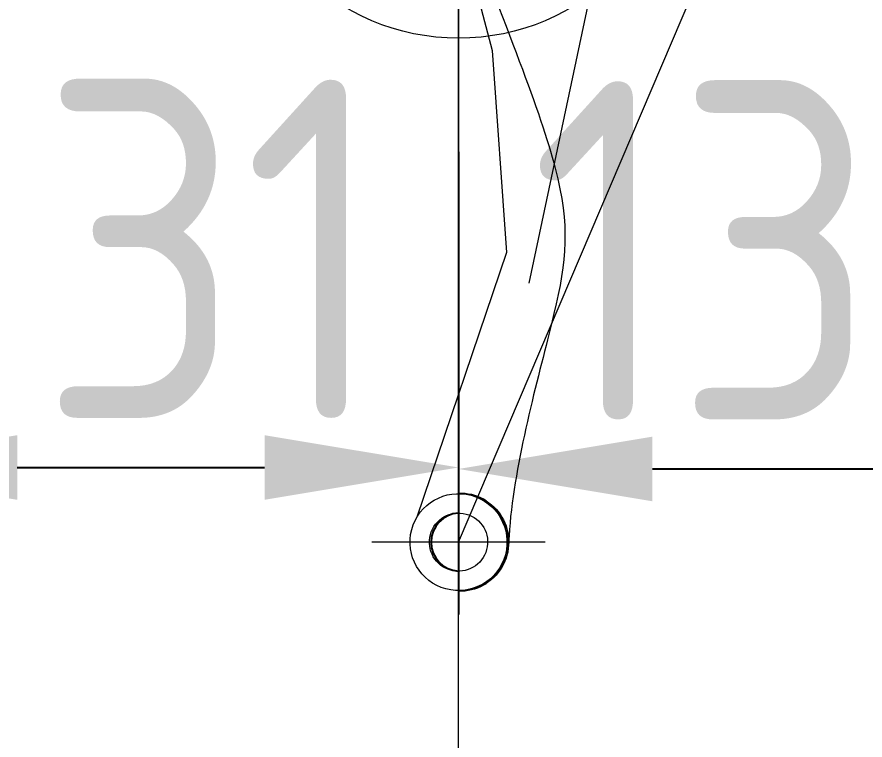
# Model space of a CAD drawing. Header units: millimetres. Extents: x 89051 to 218395, y -330386 to -125649.
# Drawn here: x 92612.9 to 92787.8, y -127211.9 to -127062.7 of the extents above; entities that cross this region are included whole.
import ezdxf

# ---------------------------------------------------------------- set-up
doc = ezdxf.new("R2010")
doc.units = ezdxf.units.MM
doc.header["$LTSCALE"] = 13
for name, pattern in [('1 实线', [0]), ('ACAD_ISO04W100', [30, 24, -3, 0, -3]), ('CENTER', [50.8, 31.75, -6.35, 6.35, -6.35])]:
    doc.linetypes.add(name, pattern=pattern)
doc.layers.get('0').update_dxf_attribs({"color": 1, "linetype": 'CENTER'})
doc.layers.add('标注、文本', color=3, linetype='Continuous', lineweight=25)
doc.layers.add('铁心', color=3, linetype='Continuous', lineweight=0)
doc.layers.add('粗实线', color=4, linetype='Continuous')
doc.styles.get("Standard").update_dxf_attribs({"font": 'gbenor.shx', "bigfont": 'gbcbig.shx'})
doc.dimstyles.new('1-15', dxfattribs={"dimscale": 20, "dimtxt": 3.5, "dimasz": 2, "dimexe": 1.5, "dimexo": 0.5, "dimgap": 0.5, "dimtad": 1, "dimtoh": 1, "dimdec": 1, "dimdsep": 46, "dimtxsty": 'Standard', "dimcen": 2.5, "dimclrd": 3, "dimclre": 3, "dimclrt": 3, "dimadec": 0, "dimazin": 2, "dimtfac": 1, "dimtdec": 1, "dimtmove": 0, "dimatfit": 2, "dimfxl": 1, "dimarcsym": 0})

# ---------------------------------------------------------------- blocks, each defined once
blk = doc.blocks.new('*D525')
at = {"layer": 'Defpoints', "color": 0, "transparency": 16777216}
for p in [(92572.93, -127080.47), (92703.93, -127080.47), (92703.93, -127155.63)]:
    blk.add_point(p, dxfattribs=at)
at = {"layer": '标注、文本', "color": 3, "lineweight": -2, "transparency": 16777216}
for p, q in [((92572.93, -127090.47), (92572.93, -127185.63)), ((92703.93, -127090.47), (92703.93, -127185.63)), ((92612.93, -127155.63), (92663.93, -127155.63))]:
    blk.add_line(p, q, dxfattribs=at)
at = {"layer": '标注、文本', "color": 3, "transparency": 16777216}
for points in [[(92612.93, -127148.97), (92612.93, -127162.3), (92572.93, -127155.63)], [(92663.93, -127148.97), (92663.93, -127162.3), (92703.93, -127155.63)]]:
    blk.add_solid(points, dxfattribs=at)
at = {"layer": '标注、文本', "color": 3, "transparency": 16777216, "insert": (92638.43, -127110.63), "char_height": 70, "attachment_point": 5}
blk.add_mtext('131', dxfattribs=at)
blk = doc.blocks.new('*D526')
at = {"layer": 'Defpoints', "color": 0, "transparency": 16777216}
for p in [(92834.93, -127080.47), (92703.93, -127094.54), (92834.93, -127155.94)]:
    blk.add_point(p, dxfattribs=at)
at = {"layer": '标注、文本', "color": 3, "lineweight": -2, "transparency": 16777216}
for p, q in [((92834.93, -127090.47), (92834.93, -127185.94)), ((92703.93, -127104.54), (92703.93, -127185.94)), ((92743.93, -127155.94), (92794.93, -127155.94))]:
    blk.add_line(p, q, dxfattribs=at)
at = {"layer": '标注、文本', "color": 3, "transparency": 16777216}
for points in [[(92743.93, -127149.27), (92743.93, -127162.61), (92703.93, -127155.94)], [(92794.93, -127149.27), (92794.93, -127162.61), (92834.93, -127155.94)]]:
    blk.add_solid(points, dxfattribs=at)
at = {"layer": '标注、文本', "color": 3, "transparency": 16777216, "insert": (92769.43, -127110.94), "char_height": 70, "attachment_point": 5}
blk.add_mtext('131', dxfattribs=at)

msp = doc.modelspace()

# ---------------------------------------------------------------- linework, layer by layer
at = {"color": 7, "linetype": '1 实线', "lineweight": 0}
for p, q in [((92705.14, -127047.82), (92710.87, -127069.6)), ((92710.87, -127069.6), (92713.85, -127111.27)), ((92713.85, -127111.27), (92695.35, -127165.9))]:
    msp.add_line(p, q, dxfattribs=at)
msp.add_circle((92703.93, -127021.08), 45.98, dxfattribs=at)
for major_axis in [(-9.66, 2.59), (-5.8, 1.55)]:
    msp.add_ellipse((92703.93, -127171.03), major_axis=major_axis, ratio=1, dxfattribs=at)
msp.add_open_spline([(92707.14, -127047.7), (92716.92, -127072.66), (92728.43, -127101.88), (92724.16, -127123.24), (92714.9, -127157.21), (92714.27, -127171.03)], degree=3, dxfattribs=at)
at = {"layer": '标注、文本', "color": 1, "linetype": 'ACAD_ISO04W100', "lineweight": 15}
for p, q in [((92703.93, -127883.46), (92703.93, -126790.6)), ((92703.93, -126947.61), (92703.93, -127094.54)), ((92703.93, -127190.39), (92703.93, -127151.68)), ((92721.79, -127171.03), (92686.07, -127171.03))]:
    msp.add_line(p, q, dxfattribs=at)
at = {"layer": '粗实线', "ltscale": 2}
for major_axis, start_param, end_param in [((-9.66, 2.59), 1.798515, 5.008269), ((-5.8, 1.55), 5.031009, 8.05896)]:
    msp.add_ellipse((92704.27, -127171.03), major_axis=major_axis, ratio=1, start_param=start_param, end_param=end_param, dxfattribs=at)
at = {"layer": '铁心'}
for points in [[(92718.49, -127117.6), (92899.1, -126265.3), (92899.1, -126265.3)], [(92703.93, -127171.03), (93087.51, -126271.31), (93087.51, -126271.31)]]:
    msp.add_lwpolyline(points, dxfattribs=at)

# ---------------------------------------------------------------- dimensions: what is measured, and where the dimension line sits
at = {"layer": '标注、文本'}
for base, p1, p2, picture, middle in [((92703.93, -127155.63), (92572.93, -127080.47), (92703.93, -127080.47), '*D525', (92638.43, -127110.63)), ((92834.93, -127155.94), (92703.93, -127094.54), (92834.93, -127080.47), '*D526', (92769.43, -127110.94))]:
    dim = msp.add_linear_dim(base=base, p1=p1, p2=p2, dimstyle='1-15', dxfattribs=at)
    dim.commit()
    dim.dimension.update_dxf_attribs({"geometry": picture, "text_midpoint": middle})

doc.saveas('drawing.dxf')
